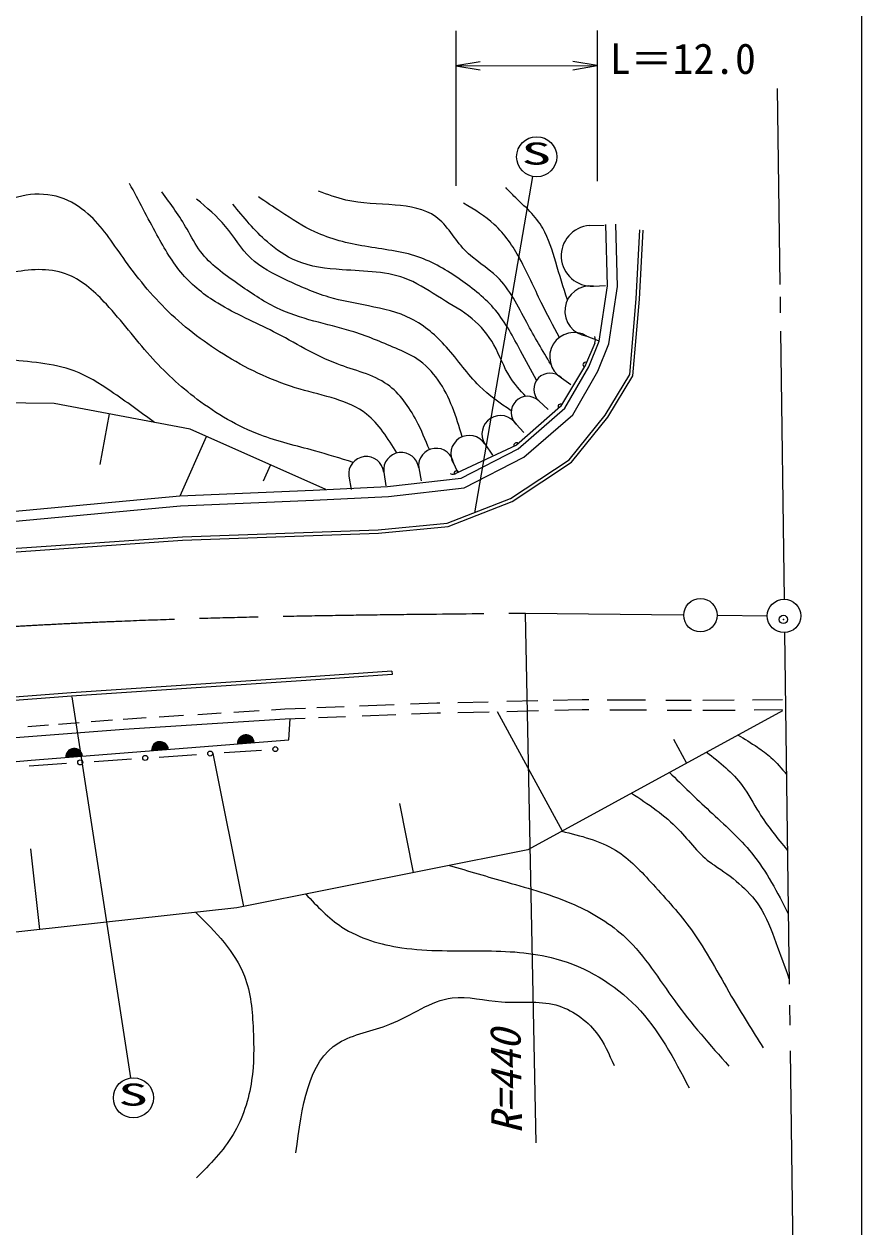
# Model space of a CAD drawing. Units: millimetres, scale not verified. Extents: x 40000 to 680000, y 20000 to 380000.
# Drawn here: x 528904 to 579000, y 265100 to 337046 of the extents above; entities that cross this region are included whole.
import ezdxf
from ezdxf.enums import TextEntityAlignment as Align

# ---------------------------------------------------------------- set-up
doc = ezdxf.new("R2010")
doc.units = ezdxf.units.MM
doc.header["$LTSCALE"] = 1000
doc.header["$PDMODE"] = 32
doc.header["$PDSIZE"] = 500
doc.linetypes.add('CHAIN', pattern=[18.5, 12, -1.5, 3.5, -1.5])
for name, color, linetype, lineweight in [('M-BGD', 7, 'Continuous', 13), ('M-BMK', 2, 'CHAIN', 13), ('M-BMK-SRVR', 3, 'Continuous', 13), ('M-STR-HTXT', 7, 'Continuous', 13), ('M-STR-STRC', 7, 'Continuous', 13), ('M-TTL-BAND', 7, 'Continuous', 25), ('M-TTL-TXT', 7, 'Continuous', 13)]:
    doc.layers.add(name, color=color, linetype=linetype, lineweight=lineweight)
doc.layers.add('M-OTRS', color=6, linetype='Continuous')
doc.styles.add('ＭＳ ゴシック', font='')
doc.styles.get('ＭＳ ゴシック').set_extended_font_data('MS Gothic')

# ---------------------------------------------------------------- blocks, each defined once
blk = doc.blocks.new('open_arrow')
at = {"color": 0, "linetype": 'Continuous', "lineweight": -2}
blk.add_lwpolyline([(7.5, 1.25), (0, 0), (7.5, -1.25)], dxfattribs=at)

msp = doc.modelspace()

# ---------------------------------------------------------------- linework, layer by layer
at = {"layer": 'M-BGD'}
for p, q in [((562715, 324993), (563593, 325020)), ((563792, 321384), (563686, 325060)), ((564393, 321346), (564286, 325077)), ((565504, 320602), (565726, 324730)), ((565704, 320588), (565926, 324719)), ((562945, 321376), (563667, 321402)), ((563284, 318074), (563792, 321384)), ((563867, 317916), (564393, 321346)), ((565113, 316077), (565504, 320602)), ((565308, 316013), (565704, 320588)), ((562552, 318380), (563221, 318121)), ((562672, 316540), (563284, 318074)), ((563027, 317969), (562470, 316665)), ((563214, 316278), (563867, 317916)), ((562470, 316665), (560982, 314168)), ((561028, 315892), (561598, 315484)), ((561245, 314065), (562672, 316540)), ((561715, 313678), (563214, 316278)), ((563645, 313644), (565113, 316077)), ((563809, 313529), (565308, 316013)), ((530698, 314353), (505431, 314645)), ((559673, 314506), (560239, 313996)), ((538830, 312810), (530698, 314353)), ((533445, 310710), (534017, 313723)), ((560982, 314168), (558340, 311856)), ((558444, 311644), (561245, 314065)), ((558318, 313119), (558782, 312621)), ((558783, 311144), (561715, 313678)), ((561498, 310984), (563645, 313644)), ((561634, 310834), (563809, 313529)), ((538229, 308821), (539809, 312374)), ((546956, 309197), (538830, 312810)), ((558340, 311856), (554766, 310176)), ((555038, 309882), (558444, 311644)), ((556454, 311931), (556905, 311259)), ((555216, 309298), (558783, 311144)), ((557994, 308662), (561498, 310984)), ((558087, 308483), (561634, 310834)), ((543224, 309717), (543647, 310668)), ((550408, 310248), (550541, 309430)), ((552499, 310495), (552644, 309727)), ((554590, 310742), (554831, 310205)), ((546189, 309158), (550641, 309382)), ((548318, 310001), (548452, 309204)), ((550641, 309382), (555038, 309882)), ((523818, 307487), (538219, 308821)), ((538219, 308821), (546189, 309158)), ((546217, 308559), (550690, 308784)), ((550690, 308784), (555216, 309298)), ((554207, 307188), (557994, 308662)), ((523877, 306890), (538259, 308222)), ((538259, 308222), (546217, 308559)), ((554253, 306991), (558087, 308483)), ((538373, 306380), (550079, 306788)), ((538383, 306181), (550092, 306588)), ((550079, 306788), (554207, 307188)), ((550092, 306588), (554253, 306991)), ((525197, 305463), (538373, 306380)), ((525214, 305263), (538383, 306181)), ((545751, 297975), (531723, 297043)), ((550892, 298347), (545751, 297975)), ((550906, 298148), (545765, 297776)), ((550892, 298347), (550906, 298148)), ((545765, 297776), (531737, 296844)), ((531723, 297043), (521771, 296299)), ((531737, 296844), (521789, 296100)), ((552014, 296380), (553584, 296441)), ((553584, 296441), (553766, 296445)), ((554844, 296470), (556645, 296511)), ((557761, 296537), (559618, 296580)), ((560529, 296601), (562274, 296641)), ((562274, 296641), (562673, 296639)), ((563768, 296633), (566051, 296622)), ((567270, 296616), (568783, 296608)), ((569486, 296604), (571368, 296618)), ((572455, 296626), (574244, 296639)), ((536973, 295612), (538436, 295705)), ((539284, 295758), (540697, 295848)), ((541447, 295895), (542951, 295990)), ((543689, 296037), (544492, 296088)), ((544492, 296088), (545726, 296136)), ((546418, 296163), (548045, 296226)), ((548957, 296261), (551027, 296342)), ((549119, 295667), (551124, 295745)), ((552066, 295782), (553603, 295841)), ((553603, 295841), (553811, 295846)), ((554847, 295870), (556705, 295913)), ((557189, 295924), (561083, 288788)), ((557770, 295937), (559655, 295981)), ((574249, 295973), (559019, 287661)), ((560633, 296003), (562279, 296041)), ((562279, 296041), (562674, 296039)), ((563922, 296033), (566118, 296021)), ((567359, 296015), (568813, 296008)), ((569487, 296004), (571420, 296018)), ((572558, 296027), (574248, 296039)), ((529131, 295037), (530365, 295132)), ((530966, 295179), (532201, 295274)), ((532909, 295328), (534192, 295427)), ((534828, 295476), (536195, 295563)), ((534870, 294878), (544522, 295489)), ((544522, 295489), (545718, 295535)), ((544733, 294239), (544804, 295500)), ((546512, 295566), (548127, 295629)), ((527337, 294297), (534870, 294878)), ((567726, 294279), (568511, 292841)), ((529327, 293014), (544733, 294239)), ((540872, 293471), (543093, 293622)), ((516494, 291910), (529327, 293014)), ((529210, 292679), (531431, 292830)), ((533097, 292943), (535318, 293094)), ((536984, 293207), (539206, 293358)), ((540189, 293415), (542018, 284263)), ((551349, 290419), (552174, 286293)), ((529288, 287723), (529824, 282880)), ((559019, 287661), (541624, 284185)), ((541624, 284185), (511652, 280870))]:
    msp.add_line(p, q, dxfattribs=at)
for centre in [(540039, 293415), (543926, 293679), (532264, 292887), (536151, 293151)]:
    msp.add_circle(centre, 150, dxfattribs=at)
for centre, radius, start, end in [((562830, 323184), 1812, 93.63225, 273.63225), ((562748, 319878), 1511, 82.5321, 262.5321), ((561790, 317136), 1459, 58.52113, 238.52113), ((562568, 318165), 500, 336.85733, 21.85733), ((562470, 316665), 150, 66.85733, 239.21809), ((560351, 315199), 969, 45.64658, 225.64658), ((558996, 313813), 969, 45.64658, 225.64658), ((560982, 314168), 150, 59.21809, 221.18466), ((557386, 312525), 1105, 32.52711, 212.52711), ((555522, 311336), 1105, 32.52711, 212.52711), ((553545, 310619), 1053, 6.73581, 186.73581), ((558340, 311856), 150, 41.18466, 205.17075), ((549363, 310125), 1053, 6.73581, 186.73581), ((551454, 310372), 1053, 6.73581, 186.73581), ((554553, 310628), 500, 250.17075, 295.17075), ((554766, 310176), 150, 25.17075, 205.17075), ((542166, 294034), 500, 4.54335, 184.54335), ((542166, 294034), 500, 4.54335, 184.54335), ((542166, 294034), 450, 4.54335, 184.54335), ((542166, 294034), 400, 4.54335, 184.54335), ((542166, 294034), 350, 4.54335, 184.54335), ((542166, 294034), 300, 4.54335, 184.54335), ((542166, 294034), 250, 4.54335, 184.54335), ((531894, 293218), 500, 4.54335, 184.54335), ((531894, 293218), 500, 4.54335, 184.54335), ((531894, 293218), 450, 4.54335, 184.54335), ((531894, 293218), 400, 4.54335, 184.54335), ((531894, 293218), 350, 4.54335, 184.54335), ((537030, 293626), 500, 4.54335, 184.54335), ((537030, 293626), 500, 4.54335, 184.54335), ((537030, 293626), 450, 4.54335, 184.54335), ((537030, 293626), 400, 4.54335, 184.54335), ((537030, 293626), 350, 4.54335, 184.54335), ((537030, 293626), 300, 4.54335, 184.54335), ((537030, 293626), 250, 4.54335, 184.54335), ((537030, 293626), 200, 4.54335, 184.54335), ((537030, 293626), 150, 4.54335, 184.54335), ((537030, 293626), 100, 4.54335, 184.54335), ((537030, 293626), 50, 4.54335, 184.54335), ((542166, 294034), 200, 4.54335, 184.54335), ((542166, 294034), 150, 4.54335, 184.54335), ((542166, 294034), 100, 4.54335, 184.54335), ((542166, 294034), 50, 4.54335, 184.54335), ((531894, 293218), 300, 4.54335, 184.54335), ((531894, 293218), 250, 4.54335, 184.54335), ((531894, 293218), 200, 4.54335, 184.54335), ((531894, 293218), 150, 4.54335, 184.54335), ((531894, 293218), 100, 4.54335, 184.54335), ((531894, 293218), 50, 4.54335, 184.54335)]:
    msp.add_arc(centre, radius, start, end, dxfattribs=at)
for points, knots in [([(553140, 311590), (552900, 312171), (552661, 312751), (552364, 313320), (551929, 314153), (551369, 314960), (550628, 315485), (549763, 316100), (548651, 316331), (547627, 316716), (546280, 317223), (545086, 317997), (543824, 318646), (542717, 319216), (541558, 319689), (540489, 320343), (539711, 320819), (538980, 321391), (538387, 322074), (537772, 322783), (537305, 323611), (536851, 324440), (536292, 325461), (535753, 326483), (535215, 327505)], [0, 0, 0, 0, 1, 1, 1, 2, 2, 2, 3, 3, 3, 4, 4, 4, 5, 5, 5, 6, 6, 6, 7, 7, 7, 8, 8, 8, 8]), ([(551186, 311390), (550656, 312260), (550125, 313130), (549384, 313713), (548314, 314556), (546805, 314801), (545407, 315209), (543839, 315668), (542411, 316334), (541055, 317155), (539791, 317921), (538589, 318821), (537526, 319852), (536520, 320829), (535638, 321922), (534823, 323075), (534172, 323997), (533563, 324956), (532720, 325698), (532240, 326122), (531683, 326474), (531069, 326672), (529781, 327087), (528241, 326820), (527094, 326068), (526392, 325608), (525838, 324965), (525145, 324566), (524371, 324120), (523423, 323978), (522521, 323738), (520965, 323325), (519542, 322621), (518022, 322234), (516312, 321798), (514481, 321764), (512696, 321928), (510762, 322106), (508883, 322517), (506995, 322898), (505847, 323129), (504695, 323350), (503543, 323570)], [0, 0, 0, 0, 1, 1, 1, 2, 2, 2, 3, 3, 3, 4, 4, 4, 5, 5, 5, 6, 6, 6, 7, 7, 7, 8, 8, 8, 9, 9, 9, 10, 10, 10, 11, 11, 11, 12, 12, 12, 13, 13, 13, 14, 14, 14, 14]), ([(555103, 312359), (554738, 313553), (554372, 314746), (553662, 315755), (553317, 316245), (552891, 316692), (552394, 317021), (552001, 317281), (551563, 317467), (551126, 317653), (550244, 318028), (549366, 318402), (548458, 318684), (547724, 318911), (546971, 319078), (546224, 319282), (545458, 319490), (544697, 319737), (543990, 320080), (543181, 320471), (542440, 320988), (541688, 321511), (540868, 322081), (540033, 322659), (539452, 323442), (539147, 323855), (538911, 324324), (538651, 324775), (538200, 325555), (537674, 326281), (537149, 327007)], [0, 0, 0, 0, 1, 1, 1, 2, 2, 2, 3, 3, 3, 4, 4, 4, 5, 5, 5, 6, 6, 6, 7, 7, 7, 8, 8, 8, 9, 9, 9, 10, 10, 10, 10]), ([(559551, 315746), (559231, 316326), (558910, 316906), (558594, 317493), (558140, 318337), (557695, 319197), (557091, 319926), (556503, 320636), (555764, 321221), (554989, 321757), (554190, 322311), (553353, 322813), (552454, 323122), (551446, 323467), (550359, 323569), (549287, 323752), (548250, 323929), (547227, 324181), (546285, 324616), (545573, 324944), (544908, 325376), (544251, 325814), (543803, 326112), (543360, 326412), (542916, 326713)], [0, 0, 0, 0, 1, 1, 1, 2, 2, 2, 3, 3, 3, 4, 4, 4, 5, 5, 5, 6, 6, 6, 7, 7, 7, 8, 8, 8, 8]), ([(560400, 316695), (559910, 317515), (559420, 318336), (558959, 319194), (558439, 320163), (557955, 321180), (557190, 321926), (556599, 322501), (555841, 322915), (555254, 323524), (554636, 324166), (554209, 325025), (553519, 325523), (552858, 325999), (551956, 326145), (551085, 326221), (550070, 326309), (549096, 326301), (548151, 326518), (547600, 326644), (547058, 326847), (546516, 327050)], [0, 0, 0, 0, 1, 1, 1, 2, 2, 2, 3, 3, 3, 4, 4, 4, 5, 5, 5, 6, 6, 6, 7, 7, 7, 7]), ([(561393, 320546), (561154, 321292), (560915, 322038), (560689, 322796), (560481, 323495), (560283, 324205), (559920, 324829), (559710, 325191), (559445, 325525), (559153, 325828), (558841, 326153), (558500, 326443), (558185, 326761), (558025, 326923), (557871, 327092), (557718, 327261)], [0, 0, 0, 0, 1, 1, 1, 2, 2, 2, 3, 3, 3, 4, 4, 4, 5, 5, 5, 5]), ([(558031, 313909), (557365, 314371), (556698, 314834), (556129, 315391), (555408, 316096), (554843, 316952), (554160, 317722), (553555, 318404), (552857, 319018), (552058, 319421), (551266, 319820), (550375, 320011), (549490, 320185), (548689, 320343), (547892, 320487), (547123, 320716), (546245, 320977), (545402, 321348), (544555, 321747), (543799, 322104), (543040, 322483), (542453, 323045), (541878, 323596), (541468, 324322), (540951, 324944), (540442, 325555), (539829, 326066), (539216, 326576)], [0, 0, 0, 0, 1, 1, 1, 2, 2, 2, 3, 3, 3, 4, 4, 4, 5, 5, 5, 6, 6, 6, 7, 7, 7, 8, 8, 8, 9, 9, 9, 9]), ([(558904, 314777), (558566, 315145), (558227, 315513), (557962, 315926), (557577, 316528), (557348, 317226), (556993, 317859), (556659, 318454), (556212, 318991), (555692, 319424), (555131, 319890), (554485, 320236), (553857, 320623), (553206, 321024), (552576, 321469), (551889, 321754), (550675, 322258), (549287, 322258), (547921, 322350), (546973, 322414), (546035, 322522), (545187, 322881), (544556, 323148), (543975, 323555), (543452, 324013), (542678, 324692), (542030, 325485), (541383, 326278)], [0, 0, 0, 0, 1, 1, 1, 2, 2, 2, 3, 3, 3, 4, 4, 4, 5, 5, 5, 6, 6, 6, 7, 7, 7, 8, 8, 8, 9, 9, 9, 9]), ([(560919, 318306), (560544, 318998), (560169, 319690), (559825, 320395), (559402, 321259), (559025, 322143), (558555, 322994), (558138, 323751), (557647, 324483), (557020, 325060), (556477, 325559), (555831, 325942), (555185, 326325)], [0, 0, 0, 0, 1, 1, 1, 2, 2, 2, 3, 3, 3, 4, 4, 4, 4]), ([(548580, 310828), (547814, 311066), (547049, 311305), (546275, 311519), (545184, 311820), (544076, 312073), (543020, 312473), (541676, 312981), (540417, 313726), (539261, 314599), (538232, 315376), (537285, 316254), (536435, 317204), (535541, 318203), (534754, 319280), (533823, 320288), (533167, 321000), (532440, 321677), (531572, 322033), (530580, 322441), (529404, 322428), (528318, 322197), (526870, 321890), (525581, 321196), (524200, 320821), (522752, 320426), (521204, 320383), (519678, 320278), (517722, 320143), (515802, 319908), (513864, 319734), (512540, 319615), (511208, 319524), (509880, 319568), (508322, 319620), (506768, 319856), (505249, 320210), (503737, 320562), (502258, 321030), (500779, 321498)], [0, 0, 0, 0, 1, 1, 1, 2, 2, 2, 3, 3, 3, 4, 4, 4, 5, 5, 5, 6, 6, 6, 7, 7, 7, 8, 8, 8, 9, 9, 9, 10, 10, 10, 11, 11, 11, 12, 12, 12, 13, 13, 13, 13]), ([(536706, 313213), (535853, 313839), (534999, 314466), (534113, 315069), (533409, 315548), (532684, 316011), (531904, 316305), (530624, 316788), (529196, 316816), (527811, 317001), (526370, 317194), (524977, 317557), (523557, 317751), (521629, 318014), (519652, 317965), (517688, 317799), (516132, 317668), (514584, 317463), (513058, 317364), (511486, 317262), (509937, 317272), (508267, 317251), (507582, 317243), (506876, 317229), (506328, 317573), (505901, 317840), (505569, 318325), (505143, 318541), (504509, 318861), (503667, 318591), (502882, 318323), (501940, 318002), (501079, 317685), (500460, 317082), (499821, 316460), (499439, 315534), (498955, 314712), (498611, 314128), (498215, 313597), (497718, 313149), (497375, 312841), (496984, 312572), (496696, 312233), (496139, 311577), (495966, 310658), (495793, 309739)], [0, 0, 0, 0, 1, 1, 1, 2, 2, 2, 3, 3, 3, 4, 4, 4, 5, 5, 5, 6, 6, 6, 7, 7, 7, 8, 8, 8, 9, 9, 9, 10, 10, 10, 11, 11, 11, 12, 12, 12, 13, 13, 13, 14, 14, 14, 15, 15, 15, 15]), ([(571593, 294523), (571982, 294287), (572371, 294050), (572750, 293795), (573033, 293604), (573309, 293403), (573561, 293175), (573902, 292868), (574197, 292513), (574492, 292158)], [0, 0, 0, 0, 1, 1, 1, 2, 2, 2, 3, 3, 3, 3]), ([(569715, 293498), (570492, 292888), (571269, 292277), (571846, 291504), (572222, 290999), (572513, 290425), (572849, 289883), (573345, 289085), (573940, 288359), (574535, 287633)], [0, 0, 0, 0, 1, 1, 1, 2, 2, 2, 3, 3, 3, 3]), ([(567492, 292285), (568283, 291509), (569074, 290733), (569891, 289976), (570769, 289163), (571678, 288371), (572422, 287450), (573300, 286364), (573948, 285098), (574596, 283833)], [0, 0, 0, 0, 1, 1, 1, 2, 2, 2, 3, 3, 3, 3]), ([(565223, 291047), (566216, 290389), (567209, 289732), (568032, 288877), (568697, 288186), (569251, 287367), (570038, 286828), (570085, 286795), (570133, 286764), (570181, 286732), (571189, 286069), (572195, 285299), (572855, 284302), (573295, 283636), (573580, 282869), (573858, 282109), (574122, 281388), (574380, 280672), (574638, 279957)], [0, 0, 0, 0, 1, 1, 1, 2, 2, 2, 3, 3, 3, 4, 4, 4, 5, 5, 5, 6, 6, 6, 6]), ([(561049, 288769), (562181, 288494), (563313, 288219), (564265, 287633), (565112, 287111), (565816, 286343), (566509, 285584), (567319, 284696), (568113, 283822), (568801, 282867), (569696, 281625), (570413, 280245), (571190, 278910), (571802, 277859), (572452, 276835), (573101, 275811)], [0, 0, 0, 0, 1, 1, 1, 2, 2, 2, 3, 3, 3, 4, 4, 4, 5, 5, 5, 5]), ([(554333, 286725), (555480, 286386), (556628, 286047), (557779, 285719), (559134, 285332), (560493, 284961), (561787, 284387), (562919, 283885), (564000, 283227), (564890, 282386), (566038, 281302), (566866, 279912), (567804, 278621), (568804, 277243), (569927, 275977), (571051, 274712)], [0, 0, 0, 0, 1, 1, 1, 2, 2, 2, 3, 3, 3, 4, 4, 4, 5, 5, 5, 5]), ([(545746, 285008), (546423, 284288), (547099, 283567), (547907, 283038), (548954, 282352), (550223, 281985), (551486, 281801), (553094, 281566), (554692, 281626), (556304, 281615), (557780, 281604), (559268, 281534), (560694, 281142), (562504, 280644), (564214, 279627), (565514, 278285), (566858, 276896), (567763, 275159), (568667, 273422)], [0, 0, 0, 0, 1, 1, 1, 2, 2, 2, 3, 3, 3, 4, 4, 4, 5, 5, 5, 6, 6, 6, 6]), ([(539180, 283914), (540350, 282738), (541520, 281562), (542078, 280104), (542457, 279115), (542555, 277996), (542605, 276900), (542651, 275872), (542656, 274865), (542510, 273858), (542344, 272726), (541987, 271594), (541401, 270620), (540821, 269655), (540016, 268845), (539212, 268034)], [0, 0, 0, 0, 1, 1, 1, 2, 2, 2, 3, 3, 3, 4, 4, 4, 5, 5, 5, 5]), ([(545154, 269535), (545517, 272270), (545880, 275004), (547723, 276121), (548569, 276633), (549727, 276804), (550775, 277221), (552081, 277739), (553219, 278638), (554494, 278798), (555431, 278916), (556443, 278635), (557452, 278563), (558557, 278484), (559660, 278655), (560696, 278375), (561637, 278121), (562524, 277494), (563131, 276708), (563587, 276117), (563884, 275435), (564182, 274753)], [0, 0, 0, 0, 1, 1, 1, 2, 2, 2, 3, 3, 3, 4, 4, 4, 5, 5, 5, 6, 6, 6, 7, 7, 7, 7])]:
    msp.add_open_spline(points, degree=3, knots=knots, dxfattribs=at)
at = {"layer": 'M-BMK'}
for p, q in [((558892, 301810), (568310, 301711)), ((570384, 301688), (573314, 301652))]:
    msp.add_line(p, q, dxfattribs=at)
msp.add_open_spline([(470906, 293704), (472989, 294083), (475073, 294462), (477158, 294828), (482735, 295807), (488328, 296697), (493934, 297500), (500419, 298429), (506920, 299241), (513441, 299876), (520997, 300612), (528579, 301112), (536166, 301395), (543737, 301677), (551314, 301743), (558892, 301810)], degree=3, knots=[0, 0, 0, 0, 1, 1, 1, 2, 2, 2, 3, 3, 3, 4, 4, 4, 5, 5, 5, 5], dxfattribs=at)
at = {"layer": 'M-BMK-SRVR'}
for p, q in [((573938, 333186), (574095, 321475)), ((574104, 320727), (574117, 319773)), ((574132, 318685), (574346, 302653)), ((574373, 300638), (574653, 279625)), ((574670, 278371), (574686, 277167)), ((574707, 275635), (575151, 242378))]:
    msp.add_line(p, q, dxfattribs=at)
for centre in [(569343, 301689), (574343, 301648)]:
    msp.add_circle(centre, 1000, dxfattribs=at)
at = {"layer": 'M-OTRS'}
msp.add_point((574303, 301434), dxfattribs=at)
at = {"layer": 'M-STR-HTXT'}
msp.add_line((558861, 301763), (559498, 270138), dxfattribs=at)
at = {"layer": 'M-STR-STRC'}
for p, q in [((559298, 327933), (555831, 307820)), ((535284, 274011), (531778, 296815))]:
    msp.add_line(p, q, dxfattribs=at)
for centre in [(559553, 329106), (535443, 272821)]:
    msp.add_circle(centre, 1200, dxfattribs=at)
at = {"layer": 'M-TTL-BAND'}
msp.add_line((579000, 20000), (579000, 370000), dxfattribs=at)
at = {"layer": 'M-TTL-TXT'}
for p, q in [((554720, 336644), (554729, 327365)), ((563161, 336652), (563170, 327658)), ((554722, 334552), (563163, 334560))]:
    msp.add_line(p, q, dxfattribs=at)

# ---------------------------------------------------------------- block references
at = {"layer": 'M-TTL-TXT', "xscale": 193, "yscale": 193}
for p, rotation in [((554722, 334552), 0.1), ((563163, 334560), 180.1)]:
    msp.add_blockref('open_arrow', p, dxfattribs=dict(at, rotation=rotation))

# ---------------------------------------------------------------- texts
at = {"layer": 'M-STR-HTXT', "style": 'ＭＳ ゴシック', "oblique": 15}
msp.add_text('R=440', height=1833, rotation=90.878, dxfattribs=at).set_placement((559233, 270692), align=Align.BOTTOM_LEFT)
at = {"layer": 'M-STR-STRC', "style": 'ＭＳ ゴシック', "width": 2}
for p in [(558636, 328242), (534525, 271958)]:
    msp.add_text('S', height=1320, rotation=0.056, dxfattribs=at).set_placement(p, align=Align.BOTTOM_LEFT)
at = {"layer": 'M-TTL-TXT', "style": 'ＭＳ ゴシック'}
msp.add_text('L＝12.0', height=1833, rotation=0.056, dxfattribs=at).set_placement((563926, 333504), align=Align.BOTTOM_LEFT)

doc.saveas('drawing.dxf')
